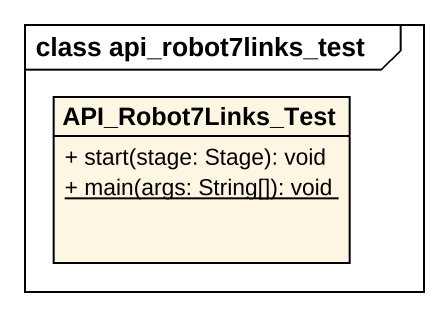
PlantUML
@startuml
mainframe class api_robot7links_test
hide circle
hide empty members
skinparam classAttributeIconSize 0
class API_Robot7Links_Test {
  + start(stage: Stage): void
  {static} + main(args: String[]): void
}
@enduml
